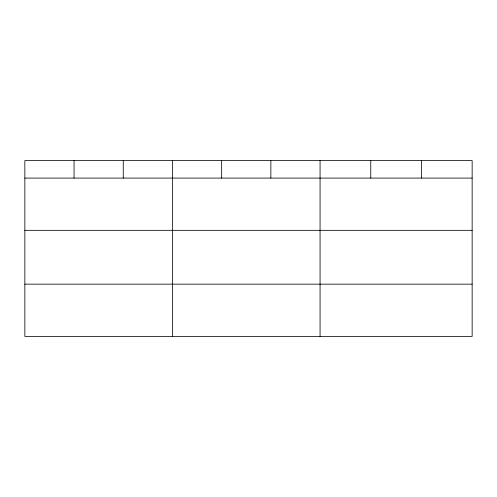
<?xml version="1.0" encoding="UTF-8"?>
<svg xmlns="http://www.w3.org/2000/svg" width="497" height="497" viewBox="0 0 497 497"><rect width="100%" height="100%" fill="white"/><g stroke="black" fill="none" stroke-linecap="round" stroke-linejoin="round"><path stroke-width="0.75" d="M472.15 230.328L472.15 160.599L24.85 160.599L24.85 336.401L472.15 336.401L472.15 230.328L24.85 230.328M24.85 178.088L472.15 178.088M24.85 284.154L472.15 284.154M421.456 160.599L421.456 178.088M370.762 160.599L370.762 178.088M320.068 160.599L320.068 336.401M270.865 160.599L270.865 178.088M221.662 160.599L221.662 178.088M172.459 160.599L172.459 336.401M123.256 160.599L123.256 178.088M74.053 160.599L74.053 178.088"/></g></svg>
